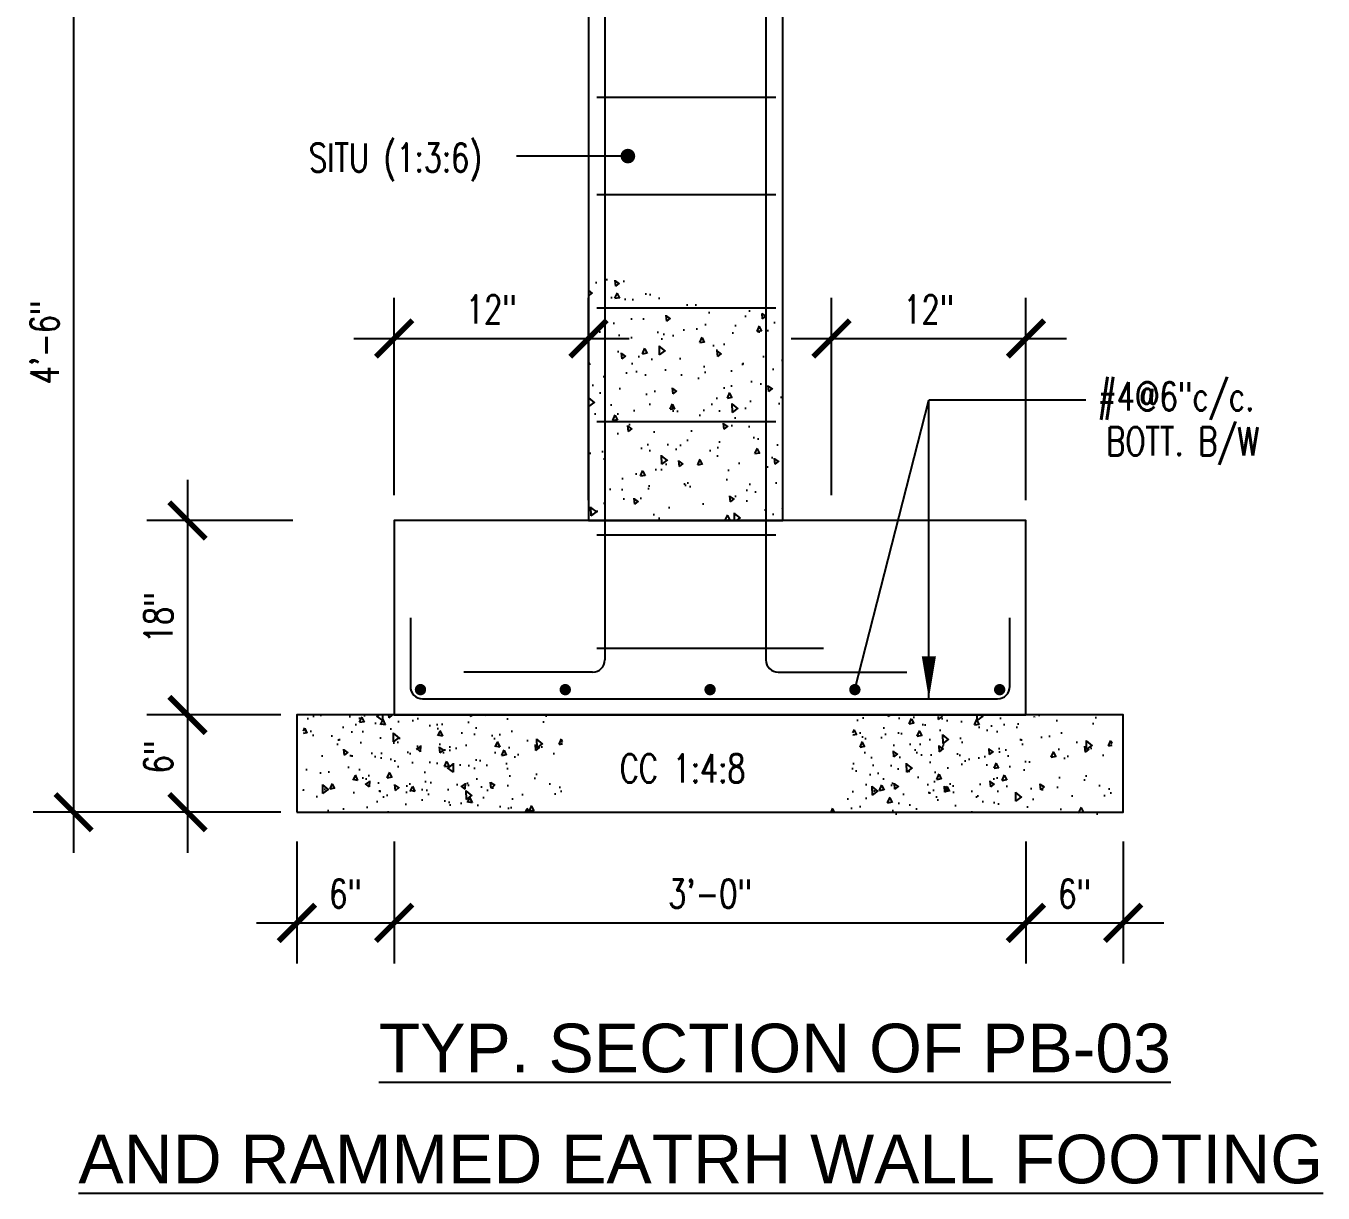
# Model space of a CAD drawing. Header units: inches. Extents: x 58342 to 61343, y 11242 to 14225.
# Drawn here: x 59425.8 to 59505.8, y 13301.9 to 13373.9 of the extents above; entities that cross this region are included whole.
import ezdxf

# ---------------------------------------------------------------- set-up
doc = ezdxf.new("R2010")
doc.units = ezdxf.units.IN
doc.header["$MEASUREMENT"] = 0
doc.header["$PDMODE"] = 3
for name, color, linetype in [('A-TEXT-P', 242, 'Continuous'), ('L', 2, 'Continuous'), ('PB', 3, 'Continuous'), ('Steel', 4, 'Continuous'), ('WALL', 3, 'Continuous')]:
    doc.layers.add(name, color=color, linetype=linetype)
doc.styles.add('1-2', font='simplex.shx', dxfattribs={"width": 0.75, "height": 1.75})
doc.styles.add('1-8', font='simplex.shx', dxfattribs={"width": 0.75, "height": 7})
doc.styles.add('16 scale', font='arial.ttf')
doc.dimstyles.new('1-2', dxfattribs={"dimtxt": 1.75, "dimasz": 2.25, "dimexe": 2.5, "dimexo": 1, "dimgap": 0.75, "dimtad": 1, "dimdec": 4, "dimzin": 3, "dimdsep": 46, "dimlunit": 4, "dimtxsty": '1-2', "dimblk": 'ARCHTICK', "dimcen": 0, "dimdle": 2.5, "dimclrd": 1, "dimclre": 1, "dimclrt": 2, "dimazin": 0, "dimtfac": 0.75, "dimtdec": 4, "dimtix": 1, "dimtmove": 2, "dimatfit": 3, "dimfxl": 0, "dimfrac": 1, "dimtolj": 1, "dimtzin": 1, "dimlwd": -1, "dimlwe": -1, "dimarcsym": 0})

# ---------------------------------------------------------------- blocks, each defined once
blk = doc.blocks.new('_ARCHTICK')
at = {"color": 0, "linetype": 'ByBlock', "const_width": 0.15}
blk.add_lwpolyline([(-0.5, -0.5), (0.5, 0.5)], dxfattribs=at)
blk = doc.blocks.new('*D1174')
at = {"layer": 'DEFPOINTS', "color": 0, "transparency": 16777216}
for p in [(59448.503, 13324.588), (59487.503, 13324.588), (59487.503, 13318.56)]:
    blk.add_point(p, dxfattribs=at)
at = {"layer": 'L', "color": 1, "transparency": 16777216}
for p, q in [((59448.503, 13323.588), (59448.503, 13316.06)), ((59487.503, 13323.588), (59487.503, 13316.06)), ((59446.003, 13318.56), (59490.003, 13318.56))]:
    blk.add_line(p, q, dxfattribs=at)
at = {"layer": 'L', "color": 1, "transparency": 16777216, "xscale": 2.25, "yscale": 2.25, "zscale": 2.25, "rotation": 180}
blk.add_blockref('_ARCHTICK', (59448.503, 13318.56), dxfattribs=at)
at = {"layer": 'L', "color": 1, "transparency": 16777216, "xscale": 2.25, "yscale": 2.25, "zscale": 2.25}
blk.add_blockref('_ARCHTICK', (59487.503, 13318.56), dxfattribs=at)
at = {"layer": 'L', "color": 2, "transparency": 16777216, "insert": (59468.003, 13320.352), "char_height": 1.75, "attachment_point": 5, "style": '1-2'}
blk.add_mtext('\\A1;3\'-0"', dxfattribs=at)
blk = doc.blocks.new('*D1175')
at = {"layer": 'DEFPOINTS', "color": 0, "transparency": 16777216}
for p in [(59443.244, 13343.385), (59435.745, 13331.385), (59442.503, 13331.385)]:
    blk.add_point(p, dxfattribs=at)
at = {"layer": 'WALL', "color": 1, "transparency": 16777216}
for p, q in [((59435.745, 13345.885), (59435.745, 13328.885)), ((59442.244, 13343.385), (59433.245, 13343.385)), ((59441.503, 13331.385), (59433.245, 13331.385))]:
    blk.add_line(p, q, dxfattribs=at)
at = {"layer": 'WALL', "color": 1, "transparency": 16777216, "xscale": 2.25, "yscale": 2.25, "zscale": 2.25}
for p, rotation in [((59435.745, 13343.385), 90), ((59435.745, 13331.385), 270)]:
    blk.add_blockref('_ARCHTICK', p, dxfattribs=dict(at, rotation=rotation))
at = {"layer": 'WALL', "color": 2, "transparency": 16777216, "insert": (59433.953, 13337.385), "char_height": 1.75, "attachment_point": 5, "rotation": 90, "style": '1-2'}
blk.add_mtext('\\A1;18"', dxfattribs=at)
blk = doc.blocks.new('*D1176')
at = {"layer": 'DEFPOINTS', "color": 0, "transparency": 16777216}
for p in [(59442.503, 13324.588), (59448.503, 13324.588), (59448.503, 13318.56)]:
    blk.add_point(p, dxfattribs=at)
at = {"layer": 'L', "color": 1, "transparency": 16777216}
for p, q in [((59442.503, 13323.588), (59442.503, 13316.06)), ((59448.503, 13323.588), (59448.503, 13316.06)), ((59440.003, 13318.56), (59451.003, 13318.56))]:
    blk.add_line(p, q, dxfattribs=at)
at = {"layer": 'L', "color": 1, "transparency": 16777216, "xscale": 2.25, "yscale": 2.25, "zscale": 2.25, "rotation": 180}
blk.add_blockref('_ARCHTICK', (59442.503, 13318.56), dxfattribs=at)
at = {"layer": 'L', "color": 1, "transparency": 16777216, "xscale": 2.25, "yscale": 2.25, "zscale": 2.25}
blk.add_blockref('_ARCHTICK', (59448.503, 13318.56), dxfattribs=at)
at = {"layer": 'L', "color": 2, "transparency": 16777216, "insert": (59445.503, 13320.352), "char_height": 1.75, "attachment_point": 5, "style": '1-2'}
blk.add_mtext('\\A1;6"', dxfattribs=at)
blk = doc.blocks.new('*D1177')
at = {"layer": 'DEFPOINTS', "color": 0, "transparency": 16777216}
for p in [(59487.503, 13324.588), (59493.503, 13324.588), (59493.503, 13318.56)]:
    blk.add_point(p, dxfattribs=at)
at = {"layer": 'L', "color": 1, "transparency": 16777216}
for p, q in [((59487.503, 13323.588), (59487.503, 13316.06)), ((59493.503, 13323.588), (59493.503, 13316.06)), ((59485.003, 13318.56), (59496.003, 13318.56))]:
    blk.add_line(p, q, dxfattribs=at)
at = {"layer": 'L', "color": 1, "transparency": 16777216, "xscale": 2.25, "yscale": 2.25, "zscale": 2.25, "rotation": 180}
blk.add_blockref('_ARCHTICK', (59487.503, 13318.56), dxfattribs=at)
at = {"layer": 'L', "color": 1, "transparency": 16777216, "xscale": 2.25, "yscale": 2.25, "zscale": 2.25}
blk.add_blockref('_ARCHTICK', (59493.503, 13318.56), dxfattribs=at)
at = {"layer": 'L', "color": 2, "transparency": 16777216, "insert": (59490.503, 13320.352), "char_height": 1.75, "attachment_point": 5, "style": '1-2'}
blk.add_mtext('\\A1;6"', dxfattribs=at)
blk = doc.blocks.new('*D1179')
at = {"layer": 'DEFPOINTS', "color": 0, "transparency": 16777216}
for p in [(59442.503, 13331.385), (59435.745, 13325.385), (59442.503, 13325.385)]:
    blk.add_point(p, dxfattribs=at)
at = {"layer": 'WALL', "color": 1, "transparency": 16777216}
for p, q in [((59435.745, 13333.885), (59435.745, 13322.885)), ((59441.503, 13331.385), (59433.245, 13331.385)), ((59441.503, 13325.385), (59433.245, 13325.385))]:
    blk.add_line(p, q, dxfattribs=at)
at = {"layer": 'WALL', "color": 1, "transparency": 16777216, "xscale": 2.25, "yscale": 2.25, "zscale": 2.25}
for p, rotation in [((59435.745, 13331.385), 90), ((59435.745, 13325.385), 270)]:
    blk.add_blockref('_ARCHTICK', p, dxfattribs=dict(at, rotation=rotation))
at = {"layer": 'WALL', "color": 2, "transparency": 16777216, "insert": (59433.953, 13328.791), "char_height": 1.75, "attachment_point": 5, "rotation": 90, "style": '1-2'}
blk.add_mtext('\\A1;6"', dxfattribs=at)
blk = doc.blocks.new('*D1180')
at = {"layer": 'DEFPOINTS', "color": 0, "transparency": 16777216}
for p in [(59460.503, 13354.61), (59448.503, 13343.947), (59460.503, 13343.629)]:
    blk.add_point(p, dxfattribs=at)
at = {"layer": 'L', "color": 1, "transparency": 16777216}
for p, q in [((59448.503, 13344.947), (59448.503, 13357.11)), ((59460.503, 13344.629), (59460.503, 13357.11)), ((59446.003, 13354.61), (59463.003, 13354.61))]:
    blk.add_line(p, q, dxfattribs=at)
at = {"layer": 'L', "color": 1, "transparency": 16777216, "xscale": 2.25, "yscale": 2.25, "zscale": 2.25, "rotation": 180}
blk.add_blockref('_ARCHTICK', (59448.503, 13354.61), dxfattribs=at)
at = {"layer": 'L', "color": 1, "transparency": 16777216, "xscale": 2.25, "yscale": 2.25, "zscale": 2.25}
blk.add_blockref('_ARCHTICK', (59460.503, 13354.61), dxfattribs=at)
at = {"layer": 'L', "color": 2, "transparency": 16777216, "insert": (59454.503, 13356.401), "char_height": 1.75, "attachment_point": 5, "style": '1-2'}
blk.add_mtext('\\A1;12"', dxfattribs=at)
blk = doc.blocks.new('*D1181')
at = {"layer": 'DEFPOINTS', "color": 0, "transparency": 16777216}
for p in [(59487.503, 13354.61), (59475.503, 13343.947), (59487.503, 13343.629)]:
    blk.add_point(p, dxfattribs=at)
at = {"layer": 'L', "color": 1, "transparency": 16777216}
for p, q in [((59475.503, 13344.947), (59475.503, 13357.11)), ((59487.503, 13344.629), (59487.503, 13357.11)), ((59473.003, 13354.61), (59490.003, 13354.61))]:
    blk.add_line(p, q, dxfattribs=at)
at = {"layer": 'L', "color": 1, "transparency": 16777216, "xscale": 2.25, "yscale": 2.25, "zscale": 2.25, "rotation": 180}
blk.add_blockref('_ARCHTICK', (59475.503, 13354.61), dxfattribs=at)
at = {"layer": 'L', "color": 1, "transparency": 16777216, "xscale": 2.25, "yscale": 2.25, "zscale": 2.25}
blk.add_blockref('_ARCHTICK', (59487.503, 13354.61), dxfattribs=at)
at = {"layer": 'L', "color": 2, "transparency": 16777216, "insert": (59481.503, 13356.401), "char_height": 1.75, "attachment_point": 5, "style": '1-2'}
blk.add_mtext('\\A1;12"', dxfattribs=at)
blk = doc.blocks.new('*D1182')
at = {"layer": 'DEFPOINTS', "color": 0, "transparency": 16777216}
for p in [(59435.471, 13379.385), (59428.713, 13325.385), (59435.471, 13325.385)]:
    blk.add_point(p, dxfattribs=at)
at = {"layer": 'WALL', "color": 1, "transparency": 16777216}
for p, q in [((59428.713, 13381.885), (59428.713, 13322.885)), ((59434.471, 13379.385), (59426.213, 13379.385)), ((59434.471, 13325.385), (59426.213, 13325.385))]:
    blk.add_line(p, q, dxfattribs=at)
at = {"layer": 'WALL', "color": 1, "transparency": 16777216, "xscale": 2.25, "yscale": 2.25, "zscale": 2.25}
for p, rotation in [((59428.713, 13379.385), 90), ((59428.713, 13325.385), 270)]:
    blk.add_blockref('_ARCHTICK', p, dxfattribs=dict(at, rotation=rotation))
at = {"layer": 'WALL', "color": 2, "transparency": 16777216, "insert": (59426.921, 13354.368), "char_height": 1.75, "attachment_point": 5, "rotation": 90, "style": '1-2'}
blk.add_mtext('\\A1;4\'-6"', dxfattribs=at)

msp = doc.modelspace()

# ---------------------------------------------------------------- hatches: boundary and pattern name
at = {"layer": 'L'}
msp.add_hatch(color=1, dxfattribs=at).paths.add_polyline_path([(59462.4739608, 13365.862062, 1), (59463.3852314, 13365.862062, 1)])
at = {"layer": 'WALL'}
h = msp.add_hatch(dxfattribs=at)
h.set_pattern_fill('AR-CONC', color=2, scale=0.5, angle=45, style=0, double=1)
h.set_pattern_definition([(95, (6086.398, 3683.1977), (2.75776, 2.3140354), [0.375, -4.125]), (40, (6086.398, 3683.1977), (-3.14996084, 2.16884075), [0.3, -3.3]), (145.4514, (6086.628, 3683.3906), (-0.39219734, 4.4828764), [0.31870095, -3.50571056]), (91.1842, (6085.691, 3683.905), (4.358465, 3.18806883), [0.5625, -6.1875]), (141.6356, (6086.054, 3684.1705), (-0.13949507, 6.74855845), [0.47805144, -5.258565]), (36.1842, (6085.691, 3683.905), (-0.13950034, 6.74855834), [0.45, -4.95]), (66, (6086.2214, 3684.0816), (3.53385786, 0.68691238), [0.375, -4.125]), (11, (6086.2214, 3684.0816), (-1.70354297, 3.42404218), [0.3, -3.3]), (116.4514, (6086.516, 3684.139), (1.83031809, 4.1109531), [0.31870095, -3.50571056]), (82.5, (6086.3981, 3683.1977), (-1.133965927, 1.219949088), [0, -3.26, 0, -3.35, 0, -3.3125]), (52.5, (6086.3981, 3683.1977), (-0.46436471, 2.32454725), [0, -1.91, 0, -3.185, 0, -1.2625]), (12.5, (6085.6097, 3682.4093), (1.967090837, 1.80760381), [0, -1.25, 0, -3.9, 0, -5.175]), (2.5, (6085.2562, 3682.0557), (1.70794992, 2.41579903), [0, -1.625, 0, -2.59, 0, -3.675])])
h.paths.add_polyline_path([(59472.5028867, 13355.1187009), (59472.5028867, 13355.8407374), (59472.5028867, 13343.3854552)])
h.paths.add_polyline_path([(59472.5028867, 13355.8407374), (59472.1278867, 13355.9309919), (59472.1278867, 13343.3854552), (59472.5028867, 13343.3854552)])
h.paths.add_polyline_path([(59472.1278867, 13355.9309919), (59469.5028867, 13356.5627738), (59469.5028867, 13343.3854552), (59472.1278867, 13343.3854552)])
h.paths.add_polyline_path([(59469.5028867, 13356.5627738), (59466.6778867, 13357.2426915), (59466.6778867, 13343.3854552), (59469.5028867, 13343.3854552)])
h.paths.add_polyline_path([(59466.6778867, 13357.2426915), (59466.3028867, 13357.3329461), (59466.3028867, 13343.3854552), (59466.6778867, 13343.3854552)])
h.paths.add_polyline_path([(59466.3028867, 13357.3329461), (59460.5028867, 13358.7288832), (59460.5028867, 13343.3854552), (59466.3028867, 13343.3854552)])
h = msp.add_hatch(dxfattribs=at)
h.set_pattern_fill('AR-CONC', color=2, scale=0.5, angle=45, style=0, double=1)
h.set_pattern_definition([(95, (5465.236, 2949.8), (2.75776, 2.3140354), [0.375, -4.125]), (40, (5465.236, 2949.8), (-3.14996084, 2.16884075), [0.3, -3.3]), (145.4514, (5465.4657, 2949.9928), (-0.39219734, 4.48287641), [0.31870095, -3.50571056]), (91.1842, (5464.5288, 2950.507), (4.358465, 3.18806883), [0.5625, -6.1875]), (141.6356, (5464.892, 2950.773), (-0.13949507, 6.74855845), [0.47805144, -5.258565]), (36.1842, (5464.529, 2950.507), (-0.13950034, 6.74855834), [0.45, -4.95]), (66, (5465.059, 2950.684), (3.53385786, 0.68691238), [0.375, -4.125]), (11, (5465.059, 2950.684), (-1.70354297, 3.42404218), [0.3, -3.3]), (116.4514, (5465.3536, 2950.741), (1.83031809, 4.1109531), [0.31870095, -3.50571056]), (82.5, (5465.2359, 2949.8), (-1.133965927, 1.219949088), [0, -3.26, 0, -3.35, 0, -3.3125]), (52.5, (5465.2359, 2949.8), (-0.46436471, 2.32454725), [0, -1.91, 0, -3.185, 0, -1.2625]), (12.5, (5464.4475, 2949.0116), (1.967090837, 1.80760381), [0, -1.25, 0, -3.9, 0, -5.175]), (2.5, (5464.094, 2948.658), (1.70794992, 2.41579903), [0, -1.625, 0, -2.59, 0, -3.675])])
h.paths.add_polyline_path([(59458.901926, 13331.3854552), (59442.901926, 13331.3854552), (59442.901926, 13325.3854552), (59458.901926, 13325.3854552)])
h = msp.add_hatch(dxfattribs=at)
h.set_pattern_fill('AR-CONC', color=2, scale=0.5, angle=45, style=0, double=1)
h.set_pattern_definition([(85, (113245.594, 2970.2846), (-2.75776, 2.3140354), [0.375, -4.125]), (140, (113245.594, 2970.2846), (3.14996084, 2.16884075), [0.3, -3.3]), (34.5486, (113245.364, 2970.4775), (0.39219734, 4.48287641), [0.31870095, -3.50571056]), (88.8158, (113246.301, 2970.9917), (-4.358465, 3.18806883), [0.5625, -6.1875]), (38.3644, (113245.938, 2971.2574), (0.13949507, 6.74855845), [0.47805144, -5.258565]), (143.8158, (113246.301, 2970.992), (0.13950034, 6.74855834), [0.45, -4.95]), (114, (113245.7707, 2971.1685), (-3.53385786, 0.68691238), [0.375, -4.125]), (169, (113245.7707, 2971.1685), (1.70354297, 3.42404218), [0.3, -3.3]), (63.5486, (113245.4762, 2971.2257), (-1.83031809, 4.1109531), [0.31870095, -3.50571056]), (97.5, (113245.5939, 2970.2846), (1.133965927, 1.219949088), [0, -3.26, 0, -3.35, 0, -3.3125]), (127.5, (113245.594, 2970.2846), (0.46436471, 2.32454725), [0, -1.91, 0, -3.185, 0, -1.2625]), (167.5, (113246.3823, 2969.4962), (-1.967090837, 1.80760381), [0, -1.25, 0, -3.9, 0, -5.175]), (177.5, (113246.736, 2969.1426), (-1.70794992, 2.41579903), [0, -1.625, 0, -2.59, 0, -3.675])])
h.paths.add_polyline_path([(59454.2677997, 13331.3854552), (59456.9833774, 13325.3854552), (59447.0475919, 13325.3854552), (59443.6881631, 13331.3854552)])
h = msp.add_hatch(dxfattribs=at)
h.set_pattern_fill('AR-CONC', color=2, scale=0.5, angle=45, style=0, double=1)
h.set_pattern_definition([(95, (5686.6968, 2970.2846), (2.75776, 2.3140354), [0.375, -4.125]), (40, (5686.697, 2970.2846), (-3.14996084, 2.16884075), [0.3, -3.3]), (145.4514, (5686.9266, 2970.4775), (-0.39219734, 4.48287641), [0.31870095, -3.50571056]), (91.1842, (5685.9897, 2970.9917), (4.358465, 3.18806883), [0.5625, -6.1875]), (141.6356, (5686.353, 2971.2574), (-0.13949507, 6.74855845), [0.47805144, -5.258565]), (36.1842, (5685.99, 2970.992), (-0.13950034, 6.74855834), [0.45, -4.95]), (66, (5686.52, 2971.1685), (3.53385786, 0.68691238), [0.375, -4.125]), (11, (5686.52, 2971.1685), (-1.70354297, 3.42404218), [0.3, -3.3]), (116.4514, (5686.8145, 2971.2257), (1.83031809, 4.1109531), [0.31870095, -3.50571056]), (82.5, (5686.6968, 2970.2846), (-1.133965927, 1.219949088), [0, -3.26, 0, -3.35, 0, -3.3125]), (52.5, (5686.6968, 2970.2846), (-0.46436471, 2.32454725), [0, -1.91, 0, -3.185, 0, -1.2625]), (12.5, (5685.9084, 2969.4962), (1.967090837, 1.80760381), [0, -1.25, 0, -3.9, 0, -5.175]), (2.5, (5685.5549, 2969.1426), (1.70794992, 2.41579903), [0, -1.625, 0, -2.59, 0, -3.675])])
h.paths.add_polyline_path([(59478.0229587, 13331.3854552), (59475.3073809, 13325.3854552), (59485.2431664, 13325.3854552), (59488.6025952, 13331.3854552)])
h = msp.add_hatch(dxfattribs=at)
h.set_pattern_fill('AR-CONC', color=2, scale=0.5, angle=45, style=0, double=1)
h.set_pattern_definition([(95, (5499.1553, 2949.699), (2.75776, 2.3140354), [0.375, -4.125]), (40, (5499.1553, 2949.699), (-3.14996084, 2.16884075), [0.3, -3.3]), (145.4514, (5499.385, 2949.8918), (-0.39219734, 4.48287641), [0.31870095, -3.50571056]), (91.1842, (5498.448, 2950.406), (4.358465, 3.18806883), [0.5625, -6.1875]), (141.6356, (5498.8114, 2950.672), (-0.13949507, 6.74855845), [0.47805144, -5.258565]), (36.1842, (5498.448, 2950.406), (-0.13950034, 6.74855834), [0.45, -4.95]), (66, (5498.9785, 2950.583), (3.53385786, 0.68691238), [0.375, -4.125]), (11, (5498.9785, 2950.583), (-1.70354297, 3.42404218), [0.3, -3.3]), (116.4514, (5499.273, 2950.64), (1.83031809, 4.1109531), [0.31870095, -3.50571056]), (82.5, (5499.1553, 2949.699), (-1.133965927, 1.219949088), [0, -3.26, 0, -3.35, 0, -3.3125]), (52.5, (5499.1553, 2949.699), (-0.46436471, 2.32454725), [0, -1.91, 0, -3.185, 0, -1.2625]), (12.5, (5498.3669, 2948.9106), (1.967090837, 1.80760381), [0, -1.25, 0, -3.9, 0, -5.175]), (2.5, (5498.0133, 2948.557), (1.70794992, 2.41579903), [0, -1.625, 0, -2.59, 0, -3.675])])
h.paths.add_polyline_path([(59492.8213263, 13331.2844516), (59476.8213263, 13331.2844516), (59476.8213263, 13325.2844516), (59492.8213263, 13325.2844516)])

# ---------------------------------------------------------------- linework, layer by layer
at = {"layer": 'L', "color": 1}
for p, q in [((59462.9295961, 13365.862062), (59456.0616764, 13365.862062)), ((59476.9409213, 13332.9474571), (59481.5079297, 13350.801484)), ((59481.5079297, 13332.3854552), (59481.5079297, 13350.801484)), ((59491.1884345, 13350.801484), (59481.5079297, 13350.801484))]:
    msp.add_line(p, q, dxfattribs=at)
msp.add_lwpolyline([(59481.5079297, 13332.3854552, 0, 0.875, 0), (59481.5079297, 13335.0104552, 0.875, 0.875, 0)], format="xyseb", dxfattribs=at)
at = {"layer": 'PB'}
for p, q in [((59461.0028867, 13369.4989434), (59472.058178, 13369.4989434)), ((59461.0028867, 13363.4989434), (59472.058178, 13363.4989434)), ((59461.0028867, 13356.4989434), (59472.058178, 13356.4989434)), ((59461.0028867, 13356.4989434), (59472.058178, 13356.4989434)), ((59461.0028867, 13349.4989434), (59472.058178, 13349.4989434)), ((59461.0028867, 13349.4989434), (59472.058178, 13349.4989434)), ((59461.0028867, 13342.4989434), (59472.058178, 13342.4989434)), ((59461.0028867, 13335.4989434), (59475.0028867, 13335.4989434))]:
    msp.add_line(p, q, dxfattribs=at)
at = {"layer": 'Steel', "color": 4}
for p, q in [((59471.4543683, 13401.4752678), (59471.4543683, 13334.7789745)), ((59461.5028867, 13400.1455243), (59461.5028867, 13334.7789745)), ((59460.7528867, 13334.0289745), (59452.8027123, 13334.0289745)), ((59472.2043683, 13334.0289745), (59480.1545427, 13334.0289745))]:
    msp.add_line(p, q, dxfattribs=at)
at = {"layer": 'Steel', "const_width": 0.35}
for points in [[(59449.9518175, 13332.9474571, -1), (59450.3018175, 13332.9474571, -1)], [(59458.8898521, 13332.9474571, -1), (59459.2398521, 13332.9474571, -1)], [(59467.8278867, 13332.9474571, -1), (59468.1778867, 13332.9474571, -1)], [(59476.7659213, 13332.9474571, -1), (59477.1159213, 13332.9474571, -1)], [(59486.0539559, 13332.9474571, 1), (59485.7039559, 13332.9474571, 1)], [(59485.7039559, 13332.9474571, -1), (59486.0539559, 13332.9474571, -1)]]:
    msp.add_lwpolyline(points, format="xyb", close=True, dxfattribs=at)
at = {"layer": 'Steel', "color": 4}
for centre, start, end in [((59460.7528867, 13334.7789745), 270, 0), ((59472.2043683, 13334.7789745), 180, 270)]:
    msp.add_arc(centre, 0.75, start, end, dxfattribs=at)
at = {"layer": 'WALL', "color": 4}
for points in [[(59472.5028867, 13379.3854552), (59460.5028867, 13379.3854552), (59460.5028867, 13343.3854552), (59472.5028867, 13343.3854552), (59472.5028867, 13379.3854552)], [(59448.5028867, 13331.3854552), (59487.5028867, 13331.3854552), (59487.5028867, 13343.3854552), (59448.5028867, 13343.3854552), (59448.5028867, 13331.3854552)]]:
    msp.add_lwpolyline(points, dxfattribs=at)
msp.add_lwpolyline([(59449.5028867, 13337.3854552), (59449.5028867, 13333.1354552, 0.4142135624), (59450.2528867, 13332.3854552), (59485.7528867, 13332.3854552, 0.4142135624), (59486.5028867, 13333.1354552), (59486.5028867, 13337.3854552)], format="xyb", dxfattribs=at)
at = {"layer": 'WALL', "color": 3}
msp.add_lwpolyline([(59442.5028867, 13325.3854552), (59493.5028867, 13325.3854552), (59493.5028867, 13331.3854552), (59442.5028867, 13331.3854552)], close=True, dxfattribs=at)

# ---------------------------------------------------------------- texts
at = {"layer": 'A-TEXT-P', "color": 4, "char_height": 3, "width": 863.781156634, "attachment_point": 1, "style": '16 scale'}
for s, insert in [('\\A1;{\\LTYP. SECTION OF PB-03 }', (59447.5504982, 13312.3410772)), ('\\A1;{\\LAND RAMMED EATRH WALL FOOTING}', (59429.0103551, 13305.49231))]:
    msp.add_mtext(s, dxfattribs=dict(at, insert=insert))
at = {"layer": 'L', "color": 2, "char_height": 1.75, "attachment_point": 5, "style": '1-8'}
for s, insert in [('\\A1;SITU (1:3:6)', (59448.5829509, 13365.4801614)), ('\\A1;#4@6"c/c.', (59496.763442, 13350.7493659)), ('\\A1;BOTT. B/W', (59497.1814784, 13347.9797094)), ('\\A1;CC 1:4:8', (59466.3090939, 13328.0887538))]:
    msp.add_mtext(s, dxfattribs=dict(at, insert=insert))

# ---------------------------------------------------------------- dimensions: what is measured, and where the dimension line sits
at = {"layer": 'L'}
for base, p1, p2, text, picture, middle in [((59460.5028867, 13354.6096811), (59448.5028867, 13343.9466543), (59460.5028867, 13343.6291392), '12"', '*D1180', (59454.5028867, 13356.4013478)), ((59487.5028867, 13354.6096811), (59475.5028867, 13343.9466543), (59487.5028867, 13343.6291392), '12"', '*D1181', (59481.5028867, 13356.4013478)), ((59487.5028867, 13318.5599391), (59448.5028867, 13324.5880623), (59487.5028867, 13324.5880623), '3\'-0"', '*D1174', (59468.0028867, 13320.3516058))]:
    dim = msp.add_linear_dim(base=base, p1=p1, p2=p2, text=text, dimstyle='1-2', dxfattribs=at)
    dim.commit()
    dim.dimension.update_dxf_attribs({"geometry": picture, "text_midpoint": middle})
for base, p1, p2, picture, middle in [((59448.5028867, 13318.5599391), (59442.5028867, 13324.5880623), (59448.5028867, 13324.5880623), '*D1176', (59445.5028867, 13320.3516058)), ((59493.5028867, 13318.5599391), (59487.5028867, 13324.5880623), (59493.5028867, 13324.5880623), '*D1177', (59490.5028867, 13320.3516058))]:
    dim = msp.add_linear_dim(base=base, p1=p1, p2=p2, dimstyle='1-2', dxfattribs=at)
    dim.commit()
    dim.dimension.update_dxf_attribs({"geometry": picture, "text_midpoint": middle})
at = {"layer": 'WALL'}
for base, p1, p2, picture, middle in [((59428.7129169, 13325.3854552), (59435.4711646, 13379.3854552), (59435.4711646, 13325.3854552), '*D1182', (59426.9212503, 13354.3677457)), ((59435.744639, 13325.3854552), (59442.5028867, 13331.3854552), (59442.5028867, 13325.3854552), '*D1179', (59433.9529723, 13328.7910282))]:
    dim = msp.add_linear_dim(base=base, p1=p1, p2=p2, angle=90, dimstyle='1-2', dxfattribs=at)
    dim.commit()
    dim.dimension.update_dxf_attribs({"geometry": picture, "text_midpoint": middle, "dimtype": 160})
dim = msp.add_linear_dim(base=(59435.744639, 13331.3854552), p1=(59443.2443458, 13343.3854552), p2=(59442.5028867, 13331.3854552), angle=90, text='18"', dimstyle='1-2', dxfattribs=at)
dim.commit()
dim.dimension.update_dxf_attribs({"geometry": '*D1175', "text_midpoint": (59433.9529723, 13337.3854552)})

doc.saveas('drawing.dxf')
